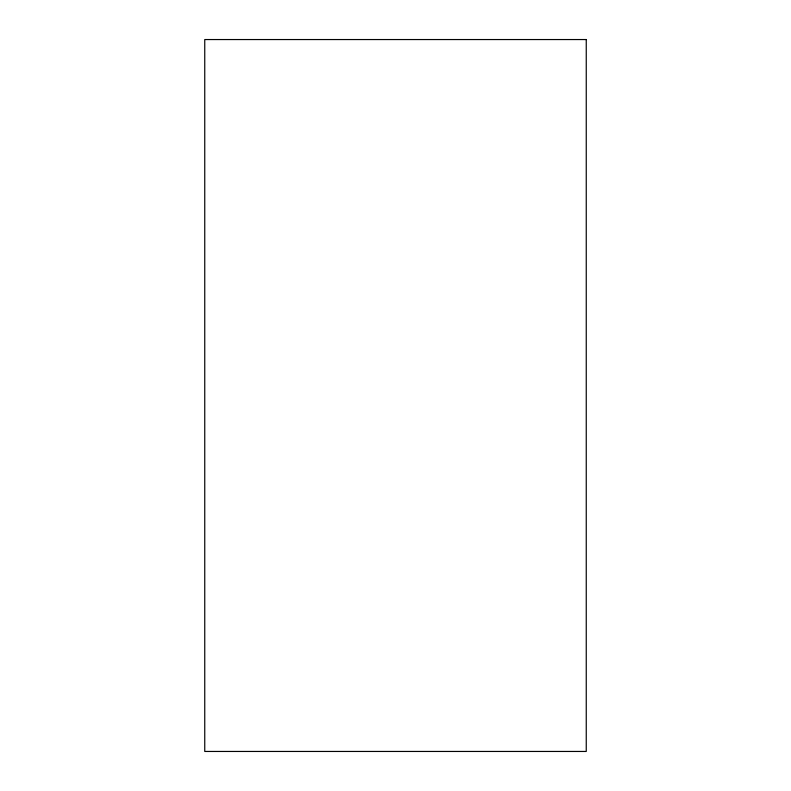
<?xml version="1.0" encoding="UTF-8"?>
<svg xmlns="http://www.w3.org/2000/svg" width="791" height="791" viewBox="0 0 791 791"><rect width="100%" height="100%" fill="white"/><g stroke="black" fill="none" stroke-linecap="round" stroke-linejoin="round"><path stroke-width="1.19" d="M586.25 39.55L204.75 39.55L204.75 751.45L586.25 751.45L586.25 39.55"/></g></svg>
